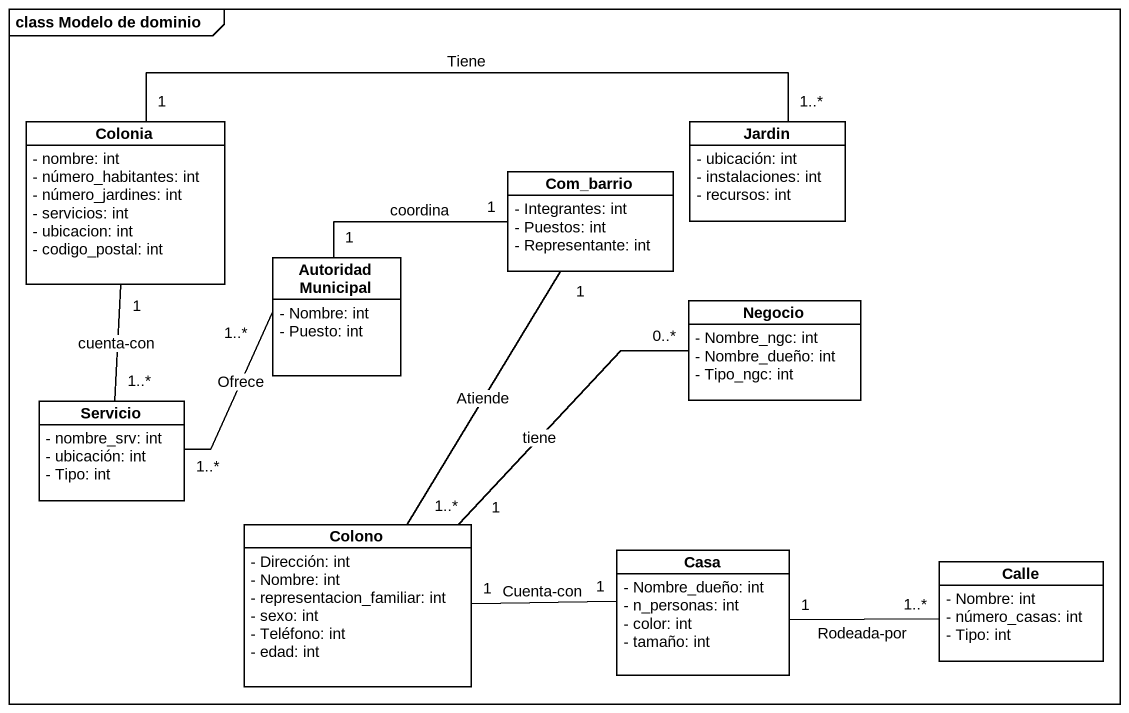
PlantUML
@startuml
mainframe class Modelo de dominio
hide circle
hide empty members
skinparam classAttributeIconSize 0
class Colonia {
  - nombre: int
  - número_habitantes: int
  - número_jardines: int
  - servicios: int
  - ubicacion: int
  - codigo_postal: int
}
class Jardin {
  - ubicación: int
  - instalaciones: int
  - recursos: int
}
class Com_barrio {
  - Integrantes: int
  - Puestos: int
  - Representante: int
}
class "Autoridad Municipal" as Autoridad_Municipal {
  - Nombre: int
  - Puesto: int
}
class Negocio {
  - Nombre_ngc: int
  - Nombre_dueño: int
  - Tipo_ngc: int
}
class Servicio {
  - nombre_srv: int
  - ubicación: int
  - Tipo: int
}
class Colono {
  - Dirección: int
  - Nombre: int
  - representacion_familiar: int
  - sexo: int
  - Teléfono: int
  - edad: int
}
class Casa {
  - Nombre_dueño: int
  - n_personas: int
  - color: int
  - tamaño: int
}
class Calle {
  - Nombre: int
  - número_casas: int
  - Tipo: int
}
Colonia "1" -right- "1..*" Jardin : Tiene
Colonia "1" -- "1..*" Servicio : cuenta-con
Com_barrio "1" -left- "1" Autoridad_Municipal : coordina
Autoridad_Municipal "1..*" -left- "1..*" Servicio : Ofrece
Colono "1..*" -up- "1" Com_barrio : Atiende
Colono "1" -up- "0..*" Negocio : tiene
Colono "1" -right- "1" Casa : Cuenta-con
Casa "1" -right- "1..*" Calle : Rodeada-por
@enduml
